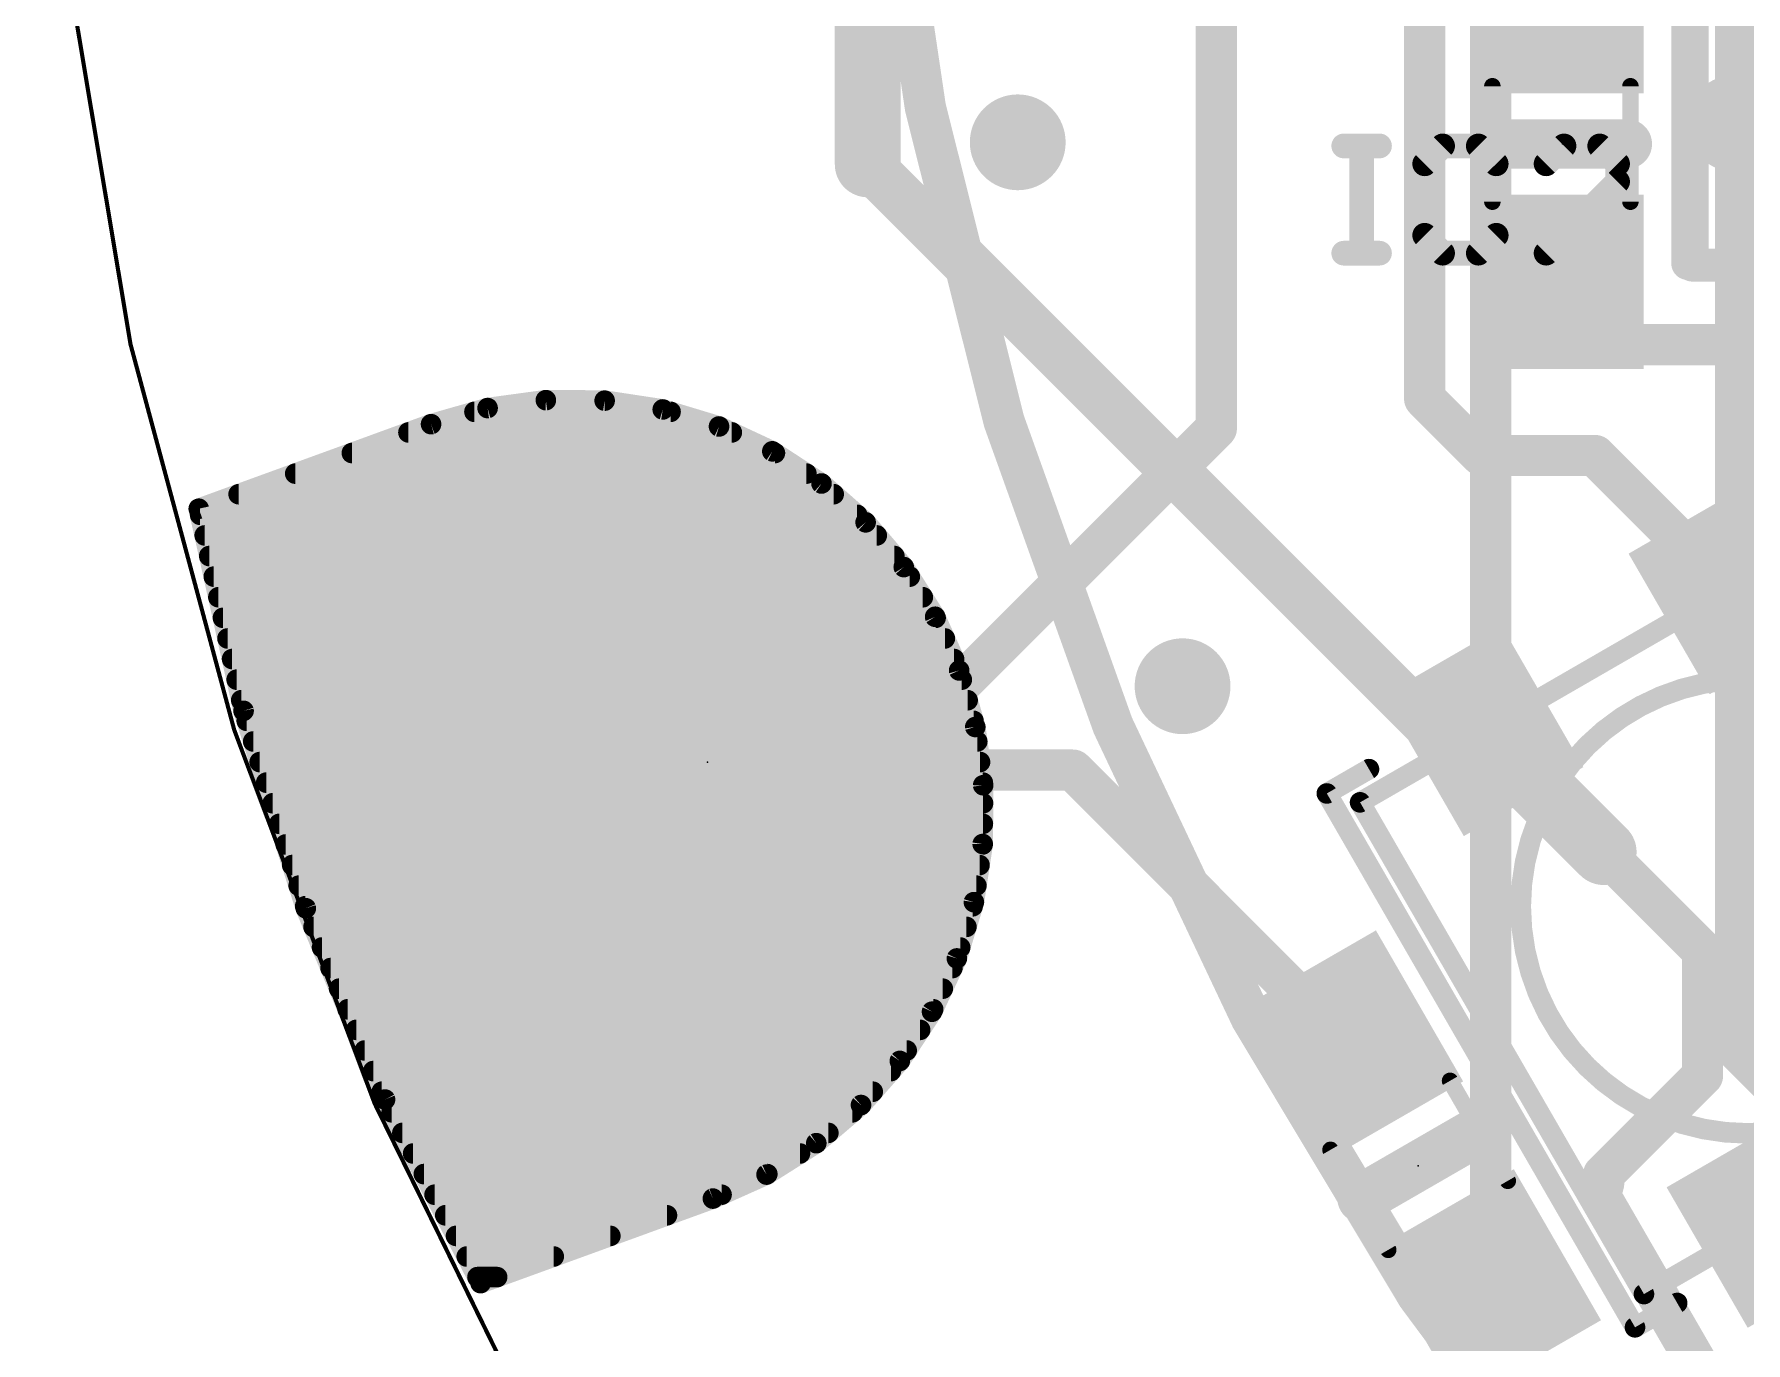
# Model space of a CAD drawing. Extents: x -25.4 to 25.4, y -26.7 to 25.8.
# Drawn here: x -25.42 to -14.87, y -11.58 to -3.51 of the extents above; entities that cross this region are included whole.
import ezdxf

# ---------------------------------------------------------------- set-up
doc = ezdxf.new("R2010")
doc.units = 0
for name, color, linetype in [('1', 12, 'CONTINUOUS'), ('16', 5, 'CONTINUOUS'), ('17', 110, 'CONTINUOUS'), ('18', 110, 'CONTINUOUS'), ('20', 53, 'CONTINUOUS'), ('21', 53, 'CONTINUOUS'), ('23', 53, 'CONTINUOUS'), ('25', 253, 'CONTINUOUS'), ('51', 53, 'CONTINUOUS')]:
    doc.layers.add(name, color=color, linetype=linetype)

# ---------------------------------------------------------------- blocks, each defined once
blk = doc.blocks.new('RECT')
blk.add_solid([(-0.5, -0.5), (0.5, -0.5), (-0.5, 0.5), (0.5, 0.5)])
blk = doc.blocks.new('ROUNDP')
at = {"const_width": 0.5}
blk.add_lwpolyline([(0, -0.25, 1), (0, 0.25, 1), (0, -0.25)], format="xyb", dxfattribs=at)
blk = doc.blocks.new('ROUNDV')
at = {"const_width": 0.5}
blk.add_lwpolyline([(0, -0.25, 1), (0, 0.25, 1), (0, -0.25)], format="xyb", dxfattribs=at)

msp = doc.modelspace()

# ---------------------------------------------------------------- linework, layer by layer
at = {"layer": '1'}
for points, const_width in [([(-20.2844, 0.6071), (-20.2844, -4.3165)], 0.4064), ([(-16.8516, -2.5272), (-16.8516, -5.7601)], 0.254), ([(-14.9352, -3.0332), (-14.9352, -4.064)], 0.254), ([(-20.2844, -4.3165), (-16.7889, -7.812)], 0.3048), ([(-16.002, -5.041), (-15.6155, -5.4275)], 0.254), ([(-15.6155, -5.4275), (-14.7295, -5.4275)], 0.254), ([(-16.5002, -6.1115), (-16.8516, -5.7601)], 0.254), ([(-22.6281, -5.8189), (-22.9766, -5.9182)], 0.127), ([(-22.7092, -5.842), (-21.5002, -5.842)], 0.127), ([(-22.269, -5.7702), (-22.6281, -5.8189)], 0.127), ([(-21.9066, -5.773), (-22.269, -5.7702)], 0.127), ([(-21.5483, -5.8275), (-21.9066, -5.773)], 0.127), ([(-21.2014, -5.9323), (-21.5483, -5.8275)], 0.127), ([(-22.9766, -5.9182), (-24.4087, -6.4395)], 0.127), ([(-23.1161, -5.969), (-21.1227, -5.969)], 0.127), ([(-20.8729, -6.0855), (-21.2014, -5.9323)], 0.127), ([(-15.8017, -6.1115), (-16.5002, -6.1115)], 0.254), ([(-15.8017, -6.1115), (-14.9762, -6.937)], 0.254), ([(-23.465, -6.096), (-20.8568, -6.096)], 0.127), ([(-20.5696, -6.2838), (-20.8729, -6.0855)], 0.127), ([(-23.814, -6.223), (-20.6626, -6.223)], 0.127), ([(-20.2976, -6.5233), (-20.5696, -6.2838)], 0.127), ([(-24.1629, -6.35), (-20.4945, -6.35)], 0.127), ([(-24.4087, -6.4395), (-24.1325, -7.6853)], 0.127), ([(-24.4004, -6.477), (-20.3502, -6.477)], 0.127), ([(-24.3722, -6.604), (-20.2288, -6.604)], 0.127), ([(-20.0625, -6.7991), (-20.2976, -6.5233)], 0.127), ([(-24.3441, -6.731), (-20.1205, -6.731)], 0.127), ([(-19.869, -7.1055), (-20.0625, -6.7991)], 0.127), ([(-24.3159, -6.858), (-20.0253, -6.858)], 0.127), ([(-24.2878, -6.985), (-19.9451, -6.985)], 0.127), ([(-24.2596, -7.112), (-19.8661, -7.112)], 0.127), ([(-19.7211, -7.4363), (-19.869, -7.1055)], 0.127), ([(-24.2315, -7.239), (-19.8093, -7.239)], 0.127), ([(-24.2033, -7.366), (-19.7525, -7.366)], 0.127), ([(-19.6217, -7.7848), (-19.7211, -7.4363)], 0.127), ([(-24.1752, -7.493), (-19.7049, -7.493)], 0.127), ([(-24.147, -7.62), (-19.6687, -7.62)], 0.127), ([(-24.1325, -7.6853), (-23.7488, -8.9023)], 0.127), ([(-24.1131, -7.747), (-19.6325, -7.747)], 0.127), ([(-16.7889, -7.812), (-16.4918, -7.812)], 0.3048), ([(-15.748, -8.5557), (-16.4918, -7.812)], 0.4064), ([(-19.573, -8.144), (-19.6217, -7.7848)], 0.127), ([(-24.073, -7.874), (-19.6096, -7.874)], 0.127), ([(-24.033, -8.001), (-19.5924, -8.001)], 0.127), ([(-21.3006, -8.0506), (-21.4054, -8.1747)], 0.254), ([(-19.0194, -8.0506), (-21.3006, -8.0506)], 0.254), ([(-17.316, -9.7541), (-19.0194, -8.0506)], 0.254), ([(-23.9929, -8.128), (-19.5752, -8.128)], 0.127), ([(-21.4054, -8.1747), (-21.7499, -8.1747)], 0.254), ([(-19.5759, -8.5064), (-19.573, -8.144)], 0.127), ([(-23.9529, -8.255), (-19.5739, -8.255)], 0.127), ([(-23.9128, -8.382), (-19.5749, -8.382)], 0.127), ([(-15.1384, -9.1653), (-15.748, -8.5557)], 0.254), ([(-23.8728, -8.509), (-19.5763, -8.509)], 0.127), ([(-19.6303, -8.8646), (-19.5759, -8.5064)], 0.127), ([(-23.8328, -8.636), (-19.5956, -8.636)], 0.127), ([(-23.7927, -8.763), (-19.6149, -8.763)], 0.127), ([(-23.7527, -8.89), (-19.638, -8.89)], 0.127), ([(-23.7488, -8.9023), (-23.2605, -10.0812)], 0.127), ([(-19.7352, -9.2115), (-19.6303, -8.8646)], 0.127), ([(-23.7013, -9.017), (-19.6763, -9.017)], 0.127), ([(-15.1384, -9.9339), (-15.1384, -9.1653)], 0.254), ([(-23.6487, -9.144), (-19.7147, -9.144)], 0.127), ([(-19.8883, -9.54), (-19.7352, -9.2115)], 0.127), ([(-23.5961, -9.271), (-19.7629, -9.271)], 0.127), ([(-23.5435, -9.398), (-19.8221, -9.398)], 0.127), ([(-23.4909, -9.525), (-19.8813, -9.525)], 0.127), ([(-20.0867, -9.8433), (-19.8883, -9.54)], 0.127), ([(-23.4383, -9.652), (-19.9616, -9.652)], 0.127), ([(-23.3857, -9.779), (-20.0446, -9.779)], 0.127), ([(-20.3261, -10.1153), (-20.0867, -9.8433)], 0.127), ([(-15.748, -10.5435), (-15.1384, -9.9339)], 0.254), ([(-23.3331, -9.906), (-20.1419, -9.906)], 0.127), ([(-23.2804, -10.033), (-20.2537, -10.033)], 0.127), ([(-23.2605, -10.0812), (-22.6712, -11.2131)], 0.127), ([(-23.2195, -10.16), (-20.3786, -10.16)], 0.127), ([(-20.6019, -10.3504), (-20.3261, -10.1153)], 0.127), ([(-23.1534, -10.287), (-20.5275, -10.287)], 0.127), ([(-20.9083, -10.5439), (-20.6019, -10.3504)], 0.127), ([(-23.0872, -10.414), (-20.7025, -10.414)], 0.127), ([(-15.748, -10.5991), (-15.748, -10.5435)], 0.254), ([(-23.0211, -10.541), (-20.9037, -10.541)], 0.127), ([(-21.2392, -10.6919), (-20.9083, -10.5439)], 0.127), ([(-15.7687, -10.6764), (-15.748, -10.5991)], 0.254), ([(-15.1109, -11.8157), (-15.7687, -10.6764)], 0.254), ([(-22.955, -10.668), (-21.1858, -10.668)], 0.127), ([(-22.6712, -11.2131), (-21.2392, -10.6919)], 0.127), ([(-22.8889, -10.795), (-21.5225, -10.795)], 0.127), ([(-22.8228, -10.922), (-21.8714, -10.922)], 0.127), ([(-22.7567, -11.049), (-22.2203, -11.049)], 0.127), ([(-22.6906, -11.176), (-22.5693, -11.176)], 0.127)]:
    msp.add_lwpolyline(points, dxfattribs=dict(at, const_width=const_width))
for points, const_width in [([(-20.32, 0, 0.4142), (0, -20.32)], 0.254), ([(-14.9987, -4.064, 1), (-14.8717, -4.064)], 0.127), ([(-20.386, -4.3165, 1), (-20.1828, -4.3165)], 0.2032), ([(-20.2306, -4.2626, 1), (-20.3383, -4.3703)], 0.1524), ([(-15.9571, -4.9961, 1), (-16.0469, -5.0859)], 0.127), ([(-15.6155, -5.364, 1), (-15.6155, -5.491)], 0.127), ([(-15.6604, -5.4724, 1), (-15.5706, -5.3826)], 0.127), ([(-16.8067, -5.7152, 1), (-16.8965, -5.805)], 0.127), ([(-16.9151, -5.7601, 1), (-16.7881, -5.7601)], 0.127), ([(-22.7092, -5.8103, 1), (-22.7092, -5.8738)], 0.0635), ([(-22.6324, -5.7874, 1), (-22.6238, -5.8504)], 0.0635), ([(-22.6194, -5.8494, 1), (-22.6368, -5.7884)], 0.0635), ([(-22.2687, -5.7384, 1), (-22.2692, -5.8019)], 0.0635), ([(-22.2647, -5.8016, 1), (-22.2733, -5.7387)], 0.0635), ([(-21.9018, -5.7417, 1), (-21.9114, -5.8044)], 0.0635), ([(-21.9068, -5.8048, 1), (-21.9063, -5.7413)], 0.0635), ([(-21.5391, -5.7971, 1), (-21.5575, -5.8579)], 0.0635), ([(-21.5531, -5.8589, 1), (-21.5435, -5.7961)], 0.0635), ([(-21.5002, -5.8738, 1), (-21.5002, -5.8103)], 0.0635), ([(-23.1161, -5.9373, 1), (-23.1161, -6.0008)], 0.0635), ([(-22.9853, -5.8877, 1), (-22.9679, -5.9488)], 0.0635), ([(-22.9658, -5.9481, 1), (-22.9875, -5.8884)], 0.0635), ([(-21.188, -5.9035, 1), (-21.2148, -5.9611)], 0.0635), ([(-21.2106, -5.9627, 1), (-21.1922, -5.9019)], 0.0635), ([(-21.1227, -6.0008, 1), (-21.1227, -5.9373)], 0.0635), ([(-16.5002, -6.048, 1), (-16.5002, -6.175)], 0.127), ([(-16.5451, -6.1564, 1), (-16.4553, -6.0666)], 0.127), ([(-15.7568, -6.0666, 1), (-15.8466, -6.1564)], 0.127), ([(-15.8017, -6.175, 1), (-15.8017, -6.048)], 0.127), ([(-23.465, -6.0643, 1), (-23.465, -6.1277)], 0.0635), ([(-20.8556, -6.0589, 1), (-20.8903, -6.112)], 0.0635), ([(-20.8864, -6.1143, 1), (-20.8595, -6.0567)], 0.0635), ([(-20.8568, -6.1277, 1), (-20.8568, -6.0643)], 0.0635), ([(-23.814, -6.1913, 1), (-23.814, -6.2547)], 0.0635), ([(-20.6626, -6.2547, 1), (-20.6626, -6.1913)], 0.0635), ([(-20.5487, -6.26, 1), (-20.5906, -6.3076)], 0.0635), ([(-24.1629, -6.3183, 1), (-24.1629, -6.3818)], 0.0635), ([(-20.587, -6.3104, 1), (-20.5523, -6.2572)], 0.0635), ([(-20.4945, -6.3818, 1), (-20.4945, -6.3183)], 0.0635), ([(-24.4196, -6.4096, 1), (-24.3979, -6.4693)], 0.0635), ([(-24.3777, -6.4326, 1), (-24.4397, -6.4463)], 0.0635), ([(-24.4004, -6.4453, 1), (-24.4004, -6.5088)], 0.0635), ([(-20.3502, -6.5088, 1), (-20.3502, -6.4453)], 0.0635), ([(-24.3722, -6.5723, 1), (-24.3722, -6.6357)], 0.0635), ([(-20.2735, -6.5027, 1), (-20.3218, -6.5439)], 0.0635), ([(-20.3186, -6.5471, 1), (-20.2767, -6.4995)], 0.0635), ([(-20.2288, -6.6357, 1), (-20.2288, -6.5723)], 0.0635), ([(-24.3441, -6.6993, 1), (-24.3441, -6.7628)], 0.0635), ([(-20.1205, -6.7628, 1), (-20.1205, -6.6993)], 0.0635), ([(-20.0357, -6.7821, 1), (-20.0893, -6.816)], 0.0635), ([(-20.0867, -6.8197, 1), (-20.0383, -6.7785)], 0.0635), ([(-24.3159, -6.8263, 1), (-24.3159, -6.8898)], 0.0635), ([(-20.0253, -6.8898, 1), (-20.0253, -6.8263)], 0.0635), ([(-15.0211, -6.9819, 1), (-14.9313, -6.8921)], 0.127), ([(-24.2878, -6.9533, 1), (-24.2878, -7.0168)], 0.0635), ([(-19.9451, -7.0168, 1), (-19.9451, -6.9533)], 0.0635), ([(-24.2596, -7.0803, 1), (-24.2596, -7.1437)], 0.0635), ([(-19.84, -7.0925, 1), (-19.898, -7.1184)], 0.0635), ([(-19.8958, -7.1224, 1), (-19.8421, -7.0885)], 0.0635), ([(-19.8661, -7.1437, 1), (-19.8661, -7.0803)], 0.0635), ([(-24.2315, -7.2073, 1), (-24.2315, -7.2708)], 0.0635), ([(-19.8093, -7.2708, 1), (-19.8093, -7.2073)], 0.0635), ([(-24.2033, -7.3343, 1), (-24.2033, -7.3978)], 0.0635), ([(-19.6905, -7.4276, 1), (-19.7516, -7.445)], 0.0635), ([(-19.7525, -7.3978, 1), (-19.7525, -7.3343)], 0.0635), ([(-24.1752, -7.4613, 1), (-24.1752, -7.5248)], 0.0635), ([(-19.7501, -7.4493, 1), (-19.6921, -7.4234)], 0.0635), ([(-19.7049, -7.5248, 1), (-19.7049, -7.4613)], 0.0635), ([(-24.147, -7.5883, 1), (-24.147, -7.6517)], 0.0635), ([(-19.6687, -7.6517, 1), (-19.6687, -7.5883)], 0.0635), ([(-24.1022, -7.6757, 1), (-24.1628, -7.6948)], 0.0635), ([(-24.1635, -7.6922, 1), (-24.1015, -7.6784)], 0.0635), ([(-24.1131, -7.7153, 1), (-24.1131, -7.7788)], 0.0635), ([(-19.6325, -7.7788, 1), (-19.6325, -7.7153)], 0.0635), ([(-16.7889, -7.7358, 1), (-16.7889, -7.8882)], 0.1524), ([(-16.8428, -7.8658, 1), (-16.7351, -7.7581)], 0.1524), ([(-16.4199, -7.7401, 1), (-16.5636, -7.8838)], 0.2032), ([(-16.4918, -7.8882, 1), (-16.4918, -7.7358)], 0.1524), ([(-19.5903, -7.7806, 1), (-19.6532, -7.7891)], 0.0635), ([(-19.6523, -7.7935, 1), (-19.5912, -7.7761)], 0.0635), ([(-24.073, -7.8423, 1), (-24.073, -7.9058)], 0.0635), ([(-19.6096, -7.9058, 1), (-19.6096, -7.8423)], 0.0635), ([(-24.033, -7.9693, 1), (-24.033, -8.0328)], 0.0635), ([(-21.3006, -7.9871, 1), (-21.3006, -8.1141)], 0.127), ([(-21.2521, -8.0916, 1), (-21.3491, -8.0097)], 0.127), ([(-19.5924, -8.0328, 1), (-19.5924, -7.9693)], 0.0635), ([(-18.9745, -8.0057, 1), (-19.0643, -8.0955)], 0.127), ([(-19.0194, -8.1141, 1), (-19.0194, -7.9871)], 0.127), ([(-23.9929, -8.0962, 1), (-23.9929, -8.1598)], 0.0635), ([(-21.7499, -8.1112, 1), (-21.7499, -8.2382)], 0.127), ([(-21.4539, -8.1338, 1), (-21.3569, -8.2157)], 0.127), ([(-21.4054, -8.2382, 1), (-21.4054, -8.1112)], 0.127), ([(-19.5412, -8.1442, 1), (-19.6047, -8.1437)], 0.0635), ([(-19.6045, -8.1482, 1), (-19.5415, -8.1397)], 0.0635), ([(-19.5752, -8.1598, 1), (-19.5752, -8.0962)], 0.0635), ([(-23.9529, -8.2233, 1), (-23.9529, -8.2868)], 0.0635), ([(-19.5739, -8.2868, 1), (-19.5739, -8.2233)], 0.0635), ([(-23.9128, -8.3502, 1), (-23.9128, -8.4138)], 0.0635), ([(-19.5749, -8.4138, 1), (-19.5749, -8.3502)], 0.0635), ([(-15.8198, -8.6276, 1), (-15.6762, -8.4839)], 0.2032), ([(-15.7031, -8.5108, 1), (-15.7929, -8.6006)], 0.127), ([(-23.8728, -8.4772, 1), (-23.8728, -8.5408)], 0.0635), ([(-19.6076, -8.5061, 1), (-19.5441, -8.5066)], 0.0635), ([(-19.5445, -8.5111, 1), (-19.6073, -8.5016)], 0.0635), ([(-19.5763, -8.5408, 1), (-19.5763, -8.4772)], 0.0635), ([(-23.8328, -8.6043, 1), (-23.8328, -8.6678)], 0.0635), ([(-19.5956, -8.6678, 1), (-19.5956, -8.6043)], 0.0635), ([(-23.7927, -8.7312, 1), (-23.7927, -8.7948)], 0.0635), ([(-19.6149, -8.7948, 1), (-19.6149, -8.7312)], 0.0635), ([(-23.7527, -8.8582, 1), (-23.7527, -8.9218)], 0.0635), ([(-23.7195, -8.8901, 1), (-23.7781, -8.9144)], 0.0635), ([(-23.7791, -8.9118, 1), (-23.7185, -8.8927)], 0.0635), ([(-19.6617, -8.8599, 1), (-19.5989, -8.8694)], 0.0635), ([(-19.5999, -8.8738, 1), (-19.6607, -8.8555)], 0.0635), ([(-19.638, -8.9218, 1), (-19.638, -8.8582)], 0.0635), ([(-23.7013, -8.9853, 1), (-23.7013, -9.0488)], 0.0635), ([(-19.6763, -9.0488, 1), (-19.6763, -8.9853)], 0.0635), ([(-15.0749, -9.1653, 1), (-15.2019, -9.1653)], 0.127), ([(-15.1833, -9.2102, 1), (-15.0935, -9.1204)], 0.127), ([(-23.6487, -9.1122, 1), (-23.6487, -9.1758)], 0.0635), ([(-19.7655, -9.2024, 1), (-19.7048, -9.2207)], 0.0635), ([(-19.7064, -9.225, 1), (-19.7639, -9.1981)], 0.0635), ([(-19.7147, -9.1758, 1), (-19.7147, -9.1122)], 0.0635), ([(-23.5961, -9.2393, 1), (-23.5961, -9.3028)], 0.0635), ([(-19.7629, -9.3028, 1), (-19.7629, -9.2393)], 0.0635), ([(-23.5435, -9.3662, 1), (-23.5435, -9.4298)], 0.0635), ([(-19.8221, -9.4298, 1), (-19.8221, -9.3662)], 0.0635), ([(-23.4909, -9.4932, 1), (-23.4909, -9.5568)], 0.0635), ([(-19.9171, -9.5266, 1), (-19.8595, -9.5534)], 0.0635), ([(-19.8617, -9.5574, 1), (-19.9149, -9.5226)], 0.0635), ([(-19.8813, -9.5568, 1), (-19.8813, -9.4932)], 0.0635), ([(-23.4383, -9.6203, 1), (-23.4383, -9.6838)], 0.0635), ([(-19.9616, -9.6838, 1), (-19.9616, -9.6203)], 0.0635), ([(-17.3609, -9.799, 1), (-17.2711, -9.7092)], 0.127), ([(-23.3857, -9.7472, 1), (-23.3857, -9.8108)], 0.0635), ([(-20.1132, -9.8259, 1), (-20.0601, -9.8607)], 0.0635), ([(-20.0628, -9.8643, 1), (-20.1105, -9.8223)], 0.0635), ([(-20.0446, -9.8108, 1), (-20.0446, -9.7472)], 0.0635), ([(-15.0935, -9.9788, 1), (-15.1833, -9.889)], 0.127), ([(-23.3331, -9.8742, 1), (-23.3331, -9.9378)], 0.0635), ([(-20.1419, -9.9378, 1), (-20.1419, -9.8742)], 0.0635), ([(-15.2019, -9.9339, 1), (-15.0749, -9.9339)], 0.127), ([(-23.2804, -10.0013, 1), (-23.2804, -10.0648)], 0.0635), ([(-23.2323, -10.0666, 1), (-23.2886, -10.0959)], 0.0635), ([(-20.2537, -10.0648, 1), (-20.2537, -10.0013)], 0.0635), ([(-23.2898, -10.0934, 1), (-23.2311, -10.0691)], 0.0635), ([(-23.2195, -10.1282, 1), (-23.2195, -10.1918)], 0.0635), ([(-20.3786, -10.1918, 1), (-20.3786, -10.1282)], 0.0635), ([(-20.35, -10.0943, 1), (-20.3023, -10.1363)], 0.0635), ([(-20.3055, -10.1395, 1), (-20.3467, -10.0911)], 0.0635), ([(-23.1534, -10.2553, 1), (-23.1534, -10.3188)], 0.0635), ([(-20.5275, -10.3188, 1), (-20.5275, -10.2553)], 0.0635), ([(-20.6225, -10.3263, 1), (-20.5813, -10.3746)], 0.0635), ([(-20.5849, -10.3773, 1), (-20.6188, -10.3236)], 0.0635), ([(-23.0872, -10.3822, 1), (-23.0872, -10.4458)], 0.0635), ([(-20.7025, -10.4458, 1), (-20.7025, -10.3822)], 0.0635), ([(-15.6845, -10.5435, 1), (-15.8115, -10.5435)], 0.127), ([(-15.7929, -10.4986, 1), (-15.7031, -10.5884)], 0.127), ([(-23.0211, -10.5092, 1), (-23.0211, -10.5728)], 0.0635), ([(-20.9253, -10.5171, 1), (-20.8914, -10.5708)], 0.0635), ([(-20.8954, -10.5729, 1), (-20.9213, -10.515)], 0.0635), ([(-20.9037, -10.5728, 1), (-20.9037, -10.5092)], 0.0635), ([(-15.7137, -10.6446, 1), (-15.8237, -10.7081)], 0.127), ([(-15.8115, -10.5991, 1), (-15.6845, -10.5991)], 0.127), ([(-15.6867, -10.6156, 1), (-15.8093, -10.5827)], 0.127), ([(-22.955, -10.6363, 1), (-22.955, -10.6998)], 0.0635), ([(-21.2521, -10.6629, 1), (-21.2262, -10.7209)], 0.0635), ([(-21.2283, -10.7217, 1), (-21.25, -10.662)], 0.0635), ([(-21.1858, -10.6998, 1), (-21.1858, -10.6363)], 0.0635), ([(-15.83, -10.6599, 1), (-15.7074, -10.6928)], 0.127), ([(-22.8889, -10.7632, 1), (-22.8889, -10.8268)], 0.0635), ([(-21.5225, -10.8268, 1), (-21.5225, -10.7632)], 0.0635), ([(-22.8228, -10.8902, 1), (-22.8228, -10.9538)], 0.0635), ([(-21.8714, -10.9538, 1), (-21.8714, -10.8902)], 0.0635), ([(-22.7567, -11.0173, 1), (-22.7567, -11.0808)], 0.0635), ([(-22.2203, -11.0808, 1), (-22.2203, -11.0173)], 0.0635), ([(-22.6906, -11.1442, 1), (-22.6906, -11.2078)], 0.0635), ([(-22.6821, -11.1833, 1), (-22.6604, -11.2429)], 0.0635), ([(-22.6994, -11.2278, 1), (-22.6431, -11.1985)], 0.0635), ([(-22.5693, -11.2078, 1), (-22.5693, -11.1442)], 0.0635)]:
    msp.add_lwpolyline(points, format="xyb", dxfattribs=dict(at, const_width=const_width))
at = {"layer": '16'}
for points, const_width in [([(-18.1356, 5.3594), (-18.1356, -5.9436)], 0.254), ([(-16.444, 2.733), (-16.444, -14.0953)], 0.254), ([(-14.9352, -4.064), (-14.9352, -9.7663)], 0.254), ([(-22.6281, -5.8189), (-22.9766, -5.9182)], 0.127), ([(-22.7092, -5.842), (-21.5002, -5.842)], 0.127), ([(-22.269, -5.7702), (-22.6281, -5.8189)], 0.127), ([(-21.9066, -5.773), (-22.269, -5.7702)], 0.127), ([(-21.5483, -5.8275), (-21.9066, -5.773)], 0.127), ([(-21.2014, -5.9323), (-21.5483, -5.8275)], 0.127), ([(-22.9766, -5.9182), (-24.4087, -6.4395)], 0.127), ([(-23.1161, -5.969), (-21.1227, -5.969)], 0.127), ([(-20.8729, -6.0855), (-21.2014, -5.9323)], 0.127), ([(-18.1356, -5.9436), (-20.7645, -8.5725)], 0.254), ([(-23.465, -6.096), (-20.8568, -6.096)], 0.127), ([(-20.5696, -6.2838), (-20.8729, -6.0855)], 0.127), ([(-23.814, -6.223), (-20.6626, -6.223)], 0.127), ([(-20.2976, -6.5233), (-20.5696, -6.2838)], 0.127), ([(-24.1629, -6.35), (-20.4945, -6.35)], 0.127), ([(-24.4087, -6.4395), (-24.1325, -7.6853)], 0.127), ([(-24.4004, -6.477), (-20.3502, -6.477)], 0.127), ([(-24.3722, -6.604), (-20.2288, -6.604)], 0.127), ([(-20.0625, -6.7991), (-20.2976, -6.5233)], 0.127), ([(-24.3441, -6.731), (-20.1205, -6.731)], 0.127), ([(-19.869, -7.1055), (-20.0625, -6.7991)], 0.127), ([(-24.3159, -6.858), (-20.0253, -6.858)], 0.127), ([(-24.2878, -6.985), (-19.9451, -6.985)], 0.127), ([(-24.2596, -7.112), (-19.8661, -7.112)], 0.127), ([(-19.7211, -7.4363), (-19.869, -7.1055)], 0.127), ([(-24.2315, -7.239), (-19.8093, -7.239)], 0.127), ([(-24.2033, -7.366), (-19.7525, -7.366)], 0.127), ([(-19.6217, -7.7848), (-19.7211, -7.4363)], 0.127), ([(-24.1752, -7.493), (-19.7049, -7.493)], 0.127), ([(-24.147, -7.62), (-19.6687, -7.62)], 0.127), ([(-24.1325, -7.6853), (-23.7488, -8.9023)], 0.127), ([(-24.1131, -7.747), (-19.6325, -7.747)], 0.127), ([(-19.573, -8.144), (-19.6217, -7.7848)], 0.127), ([(-24.073, -7.874), (-19.6096, -7.874)], 0.127), ([(-24.033, -8.001), (-19.5924, -8.001)], 0.127), ([(-23.9929, -8.128), (-19.5752, -8.128)], 0.127), ([(-22.1476, -8.5725), (-21.7499, -8.1747)], 0.254), ([(-19.5759, -8.5064), (-19.573, -8.144)], 0.127), ([(-23.9529, -8.255), (-19.5739, -8.255)], 0.127), ([(-23.9128, -8.382), (-19.5749, -8.382)], 0.127), ([(-23.8728, -8.509), (-19.5763, -8.509)], 0.127), ([(-20.7645, -8.5725), (-22.1476, -8.5725)], 0.254), ([(-19.6303, -8.8646), (-19.5759, -8.5064)], 0.127), ([(-23.8328, -8.636), (-19.5956, -8.636)], 0.127), ([(-23.7927, -8.763), (-19.6149, -8.763)], 0.127), ([(-23.7527, -8.89), (-19.638, -8.89)], 0.127), ([(-23.7488, -8.9023), (-23.2605, -10.0812)], 0.127), ([(-19.7352, -9.2115), (-19.6303, -8.8646)], 0.127), ([(-23.7013, -9.017), (-19.6763, -9.017)], 0.127), ([(-23.6487, -9.144), (-19.7147, -9.144)], 0.127), ([(-19.8883, -9.54), (-19.7352, -9.2115)], 0.127), ([(-23.5961, -9.271), (-19.7629, -9.271)], 0.127), ([(-23.5435, -9.398), (-19.8221, -9.398)], 0.127), ([(-23.4909, -9.525), (-19.8813, -9.525)], 0.127), ([(-20.0867, -9.8433), (-19.8883, -9.54)], 0.127), ([(-23.4383, -9.652), (-19.9616, -9.652)], 0.127), ([(-14.9352, -9.7663), (-13.335, -11.3665)], 0.254), ([(-23.3857, -9.779), (-20.0446, -9.779)], 0.127), ([(-20.3261, -10.1153), (-20.0867, -9.8433)], 0.127), ([(-23.3331, -9.906), (-20.1419, -9.906)], 0.127), ([(-23.2804, -10.033), (-20.2537, -10.033)], 0.127), ([(-23.2605, -10.0812), (-22.6712, -11.2131)], 0.127), ([(-23.2195, -10.16), (-20.3786, -10.16)], 0.127), ([(-20.6019, -10.3504), (-20.3261, -10.1153)], 0.127), ([(-23.1534, -10.287), (-20.5275, -10.287)], 0.127), ([(-20.9083, -10.5439), (-20.6019, -10.3504)], 0.127), ([(-23.0872, -10.414), (-20.7025, -10.414)], 0.127), ([(-23.0211, -10.541), (-20.9037, -10.541)], 0.127), ([(-21.2392, -10.6919), (-20.9083, -10.5439)], 0.127), ([(-22.955, -10.668), (-21.1858, -10.668)], 0.127), ([(-22.6712, -11.2131), (-21.2392, -10.6919)], 0.127), ([(-22.8889, -10.795), (-21.5225, -10.795)], 0.127), ([(-22.8228, -10.922), (-21.8714, -10.922)], 0.127), ([(-22.7567, -11.049), (-22.2203, -11.049)], 0.127), ([(-22.6906, -11.176), (-22.5693, -11.176)], 0.127)]:
    msp.add_lwpolyline(points, dxfattribs=dict(at, const_width=const_width))
for points, const_width in [([(-20.32, 0, 0.4142), (0, -20.32)], 0.254), ([(-14.8717, -4.064, 1), (-14.9987, -4.064)], 0.127), ([(-22.7092, -5.8103, 1), (-22.7092, -5.8738)], 0.0635), ([(-22.6324, -5.7874, 1), (-22.6238, -5.8504)], 0.0635), ([(-22.6194, -5.8494, 1), (-22.6368, -5.7884)], 0.0635), ([(-22.2687, -5.7384, 1), (-22.2692, -5.8019)], 0.0635), ([(-22.2647, -5.8016, 1), (-22.2733, -5.7387)], 0.0635), ([(-21.9018, -5.7417, 1), (-21.9114, -5.8044)], 0.0635), ([(-21.9068, -5.8048, 1), (-21.9063, -5.7413)], 0.0635), ([(-21.5391, -5.7971, 1), (-21.5575, -5.8579)], 0.0635), ([(-21.5531, -5.8589, 1), (-21.5435, -5.7961)], 0.0635), ([(-21.5002, -5.8738, 1), (-21.5002, -5.8103)], 0.0635), ([(-23.1161, -5.9373, 1), (-23.1161, -6.0008)], 0.0635), ([(-22.9853, -5.8877, 1), (-22.9679, -5.9488)], 0.0635), ([(-22.9658, -5.9481, 1), (-22.9875, -5.8884)], 0.0635), ([(-21.188, -5.9035, 1), (-21.2148, -5.9611)], 0.0635), ([(-21.2106, -5.9627, 1), (-21.1922, -5.9019)], 0.0635), ([(-21.1227, -6.0008, 1), (-21.1227, -5.9373)], 0.0635), ([(-18.1991, -5.9436, 1), (-18.0721, -5.9436)], 0.127), ([(-18.0907, -5.9885, 1), (-18.1805, -5.8987)], 0.127), ([(-23.465, -6.0643, 1), (-23.465, -6.1277)], 0.0635), ([(-20.8556, -6.0589, 1), (-20.8903, -6.112)], 0.0635), ([(-20.8864, -6.1143, 1), (-20.8595, -6.0567)], 0.0635), ([(-20.8568, -6.1277, 1), (-20.8568, -6.0643)], 0.0635), ([(-23.814, -6.1913, 1), (-23.814, -6.2547)], 0.0635), ([(-20.6626, -6.2547, 1), (-20.6626, -6.1913)], 0.0635), ([(-20.5487, -6.26, 1), (-20.5906, -6.3076)], 0.0635), ([(-24.1629, -6.3183, 1), (-24.1629, -6.3818)], 0.0635), ([(-20.587, -6.3104, 1), (-20.5523, -6.2572)], 0.0635), ([(-20.4945, -6.3818, 1), (-20.4945, -6.3183)], 0.0635), ([(-24.4196, -6.4096, 1), (-24.3979, -6.4693)], 0.0635), ([(-24.3777, -6.4326, 1), (-24.4397, -6.4463)], 0.0635), ([(-24.4004, -6.4453, 1), (-24.4004, -6.5088)], 0.0635), ([(-20.3502, -6.5088, 1), (-20.3502, -6.4453)], 0.0635), ([(-24.3722, -6.5723, 1), (-24.3722, -6.6357)], 0.0635), ([(-20.2735, -6.5027, 1), (-20.3218, -6.5439)], 0.0635), ([(-20.3186, -6.5471, 1), (-20.2767, -6.4995)], 0.0635), ([(-20.2288, -6.6357, 1), (-20.2288, -6.5723)], 0.0635), ([(-24.3441, -6.6993, 1), (-24.3441, -6.7628)], 0.0635), ([(-20.1205, -6.7628, 1), (-20.1205, -6.6993)], 0.0635), ([(-20.0357, -6.7821, 1), (-20.0893, -6.816)], 0.0635), ([(-20.0867, -6.8197, 1), (-20.0383, -6.7785)], 0.0635), ([(-24.3159, -6.8263, 1), (-24.3159, -6.8898)], 0.0635), ([(-20.0253, -6.8898, 1), (-20.0253, -6.8263)], 0.0635), ([(-24.2878, -6.9533, 1), (-24.2878, -7.0168)], 0.0635), ([(-19.9451, -7.0168, 1), (-19.9451, -6.9533)], 0.0635), ([(-24.2596, -7.0803, 1), (-24.2596, -7.1437)], 0.0635), ([(-19.84, -7.0925, 1), (-19.898, -7.1184)], 0.0635), ([(-19.8958, -7.1224, 1), (-19.8421, -7.0885)], 0.0635), ([(-19.8661, -7.1437, 1), (-19.8661, -7.0803)], 0.0635), ([(-24.2315, -7.2073, 1), (-24.2315, -7.2708)], 0.0635), ([(-19.8093, -7.2708, 1), (-19.8093, -7.2073)], 0.0635), ([(-24.2033, -7.3343, 1), (-24.2033, -7.3978)], 0.0635), ([(-19.6905, -7.4276, 1), (-19.7516, -7.445)], 0.0635), ([(-19.7525, -7.3978, 1), (-19.7525, -7.3343)], 0.0635), ([(-24.1752, -7.4613, 1), (-24.1752, -7.5248)], 0.0635), ([(-19.7501, -7.4493, 1), (-19.6921, -7.4234)], 0.0635), ([(-19.7049, -7.5248, 1), (-19.7049, -7.4613)], 0.0635), ([(-24.147, -7.5883, 1), (-24.147, -7.6517)], 0.0635), ([(-19.6687, -7.6517, 1), (-19.6687, -7.5883)], 0.0635), ([(-24.1022, -7.6757, 1), (-24.1628, -7.6948)], 0.0635), ([(-24.1635, -7.6922, 1), (-24.1015, -7.6784)], 0.0635), ([(-24.1131, -7.7153, 1), (-24.1131, -7.7788)], 0.0635), ([(-19.6325, -7.7788, 1), (-19.6325, -7.7153)], 0.0635), ([(-19.5903, -7.7806, 1), (-19.6532, -7.7891)], 0.0635), ([(-19.6523, -7.7935, 1), (-19.5912, -7.7761)], 0.0635), ([(-24.073, -7.8423, 1), (-24.073, -7.9058)], 0.0635), ([(-19.6096, -7.9058, 1), (-19.6096, -7.8423)], 0.0635), ([(-24.033, -7.9693, 1), (-24.033, -8.0328)], 0.0635), ([(-19.5924, -8.0328, 1), (-19.5924, -7.9693)], 0.0635), ([(-23.9929, -8.0962, 1), (-23.9929, -8.1598)], 0.0635), ([(-21.705, -8.2196, 1), (-21.7948, -8.1298)], 0.127), ([(-19.5412, -8.1442, 1), (-19.6047, -8.1437)], 0.0635), ([(-19.6045, -8.1482, 1), (-19.5415, -8.1397)], 0.0635), ([(-19.5752, -8.1598, 1), (-19.5752, -8.0962)], 0.0635), ([(-23.9529, -8.2233, 1), (-23.9529, -8.2868)], 0.0635), ([(-19.5739, -8.2868, 1), (-19.5739, -8.2233)], 0.0635), ([(-23.9128, -8.3502, 1), (-23.9128, -8.4138)], 0.0635), ([(-19.5749, -8.4138, 1), (-19.5749, -8.3502)], 0.0635), ([(-23.8728, -8.4772, 1), (-23.8728, -8.5408)], 0.0635), ([(-22.1476, -8.509, 1), (-22.1476, -8.636)], 0.127), ([(-22.1925, -8.5276, 1), (-22.1027, -8.6174)], 0.127), ([(-20.8094, -8.5276, 1), (-20.7196, -8.6174)], 0.127), ([(-20.7645, -8.636, 1), (-20.7645, -8.509)], 0.127), ([(-19.6076, -8.5061, 1), (-19.5441, -8.5066)], 0.0635), ([(-19.5445, -8.5111, 1), (-19.6073, -8.5016)], 0.0635), ([(-19.5763, -8.5408, 1), (-19.5763, -8.4772)], 0.0635), ([(-23.8328, -8.6043, 1), (-23.8328, -8.6678)], 0.0635), ([(-19.5956, -8.6678, 1), (-19.5956, -8.6043)], 0.0635), ([(-23.7927, -8.7312, 1), (-23.7927, -8.7948)], 0.0635), ([(-19.6149, -8.7948, 1), (-19.6149, -8.7312)], 0.0635), ([(-23.7527, -8.8582, 1), (-23.7527, -8.9218)], 0.0635), ([(-23.7195, -8.8901, 1), (-23.7781, -8.9144)], 0.0635), ([(-23.7791, -8.9118, 1), (-23.7185, -8.8927)], 0.0635), ([(-19.6617, -8.8599, 1), (-19.5989, -8.8694)], 0.0635), ([(-19.5999, -8.8738, 1), (-19.6607, -8.8555)], 0.0635), ([(-19.638, -8.9218, 1), (-19.638, -8.8582)], 0.0635), ([(-23.7013, -8.9853, 1), (-23.7013, -9.0488)], 0.0635), ([(-19.6763, -9.0488, 1), (-19.6763, -8.9853)], 0.0635), ([(-23.6487, -9.1122, 1), (-23.6487, -9.1758)], 0.0635), ([(-19.7655, -9.2024, 1), (-19.7048, -9.2207)], 0.0635), ([(-19.7064, -9.225, 1), (-19.7639, -9.1981)], 0.0635), ([(-19.7147, -9.1758, 1), (-19.7147, -9.1122)], 0.0635), ([(-23.5961, -9.2393, 1), (-23.5961, -9.3028)], 0.0635), ([(-19.7629, -9.3028, 1), (-19.7629, -9.2393)], 0.0635), ([(-23.5435, -9.3662, 1), (-23.5435, -9.4298)], 0.0635), ([(-19.8221, -9.4298, 1), (-19.8221, -9.3662)], 0.0635), ([(-23.4909, -9.4932, 1), (-23.4909, -9.5568)], 0.0635), ([(-19.9171, -9.5266, 1), (-19.8595, -9.5534)], 0.0635), ([(-19.8617, -9.5574, 1), (-19.9149, -9.5226)], 0.0635), ([(-19.8813, -9.5568, 1), (-19.8813, -9.4932)], 0.0635), ([(-23.4383, -9.6203, 1), (-23.4383, -9.6838)], 0.0635), ([(-19.9616, -9.6838, 1), (-19.9616, -9.6203)], 0.0635), ([(-14.8903, -9.7214, 1), (-14.9801, -9.8112)], 0.127), ([(-14.9987, -9.7663, 1), (-14.8717, -9.7663)], 0.127), ([(-23.3857, -9.7472, 1), (-23.3857, -9.8108)], 0.0635), ([(-20.1132, -9.8259, 1), (-20.0601, -9.8607)], 0.0635), ([(-20.0628, -9.8643, 1), (-20.1105, -9.8223)], 0.0635), ([(-20.0446, -9.8108, 1), (-20.0446, -9.7472)], 0.0635), ([(-23.3331, -9.8742, 1), (-23.3331, -9.9378)], 0.0635), ([(-20.1419, -9.9378, 1), (-20.1419, -9.8742)], 0.0635), ([(-23.2804, -10.0013, 1), (-23.2804, -10.0648)], 0.0635), ([(-23.2323, -10.0666, 1), (-23.2886, -10.0959)], 0.0635), ([(-20.2537, -10.0648, 1), (-20.2537, -10.0013)], 0.0635), ([(-23.2898, -10.0934, 1), (-23.2311, -10.0691)], 0.0635), ([(-23.2195, -10.1282, 1), (-23.2195, -10.1918)], 0.0635), ([(-20.3786, -10.1918, 1), (-20.3786, -10.1282)], 0.0635), ([(-20.35, -10.0943, 1), (-20.3023, -10.1363)], 0.0635), ([(-20.3055, -10.1395, 1), (-20.3467, -10.0911)], 0.0635), ([(-23.1534, -10.2553, 1), (-23.1534, -10.3188)], 0.0635), ([(-20.5275, -10.3188, 1), (-20.5275, -10.2553)], 0.0635), ([(-20.6225, -10.3263, 1), (-20.5813, -10.3746)], 0.0635), ([(-20.5849, -10.3773, 1), (-20.6188, -10.3236)], 0.0635), ([(-23.0872, -10.3822, 1), (-23.0872, -10.4458)], 0.0635), ([(-20.7025, -10.4458, 1), (-20.7025, -10.3822)], 0.0635), ([(-23.0211, -10.5092, 1), (-23.0211, -10.5728)], 0.0635), ([(-20.9253, -10.5171, 1), (-20.8914, -10.5708)], 0.0635), ([(-20.8954, -10.5729, 1), (-20.9213, -10.515)], 0.0635), ([(-20.9037, -10.5728, 1), (-20.9037, -10.5092)], 0.0635), ([(-22.955, -10.6363, 1), (-22.955, -10.6998)], 0.0635), ([(-21.2521, -10.6629, 1), (-21.2262, -10.7209)], 0.0635), ([(-21.2283, -10.7217, 1), (-21.25, -10.662)], 0.0635), ([(-21.1858, -10.6998, 1), (-21.1858, -10.6363)], 0.0635), ([(-22.8889, -10.7632, 1), (-22.8889, -10.8268)], 0.0635), ([(-21.5225, -10.8268, 1), (-21.5225, -10.7632)], 0.0635), ([(-22.8228, -10.8902, 1), (-22.8228, -10.9538)], 0.0635), ([(-21.8714, -10.9538, 1), (-21.8714, -10.8902)], 0.0635), ([(-22.7567, -11.0173, 1), (-22.7567, -11.0808)], 0.0635), ([(-22.2203, -11.0808, 1), (-22.2203, -11.0173)], 0.0635), ([(-22.6906, -11.1442, 1), (-22.6906, -11.2078)], 0.0635), ([(-22.6821, -11.1833, 1), (-22.6604, -11.2429)], 0.0635), ([(-22.6994, -11.2278, 1), (-22.6431, -11.1985)], 0.0635), ([(-22.5693, -11.2078, 1), (-22.5693, -11.1442)], 0.0635)]:
    msp.add_lwpolyline(points, format="xyb", dxfattribs=dict(at, const_width=const_width))
at = {"layer": '20', "const_width": 0.0254}
msp.add_lwpolyline([(-3.4925, 25.146, 14.4823), (3.4925, 25.146)], format="xyb", dxfattribs=at)
at = {"layer": '21'}
for points, const_width in [([(-15.2295, -3.3275), (-15.2295, -4.9275)], 0.2032), ([(-16.402, -4.191), (-15.602, -4.191)], 0.3048), ([(-17.1946, -8.0446), (-17.4544, -8.1945)], 0.127), ([(-17.4544, -8.1945), (-15.5544, -11.4854)], 0.127), ([(-16.5446, -10.2902), (-17.2374, -10.6902)], 0.3048), ([(-15.5544, -11.4854), (-15.2946, -11.3354)], 0.127)]:
    msp.add_lwpolyline(points, dxfattribs=dict(at, const_width=const_width))
for points, const_width in [([(-16.402, -4.1148, 1), (-16.402, -4.2672)], 0.1524), ([(-15.602, -4.2672, 1), (-15.602, -4.1148)], 0.1524), ([(-15.2803, -4.9275, 1), (-15.1787, -4.9275)], 0.1016), ([(-17.1788, -8.072, 1), (-17.2105, -8.0171)], 0.0635), ([(-17.427, -8.1787, 1), (-17.4819, -8.2104)], 0.0635), ([(-17.4703, -8.1671, 1), (-17.4386, -8.222)], 0.0635), ([(-16.5065, -10.3562, 1), (-16.5827, -10.2242)], 0.1524), ([(-17.2755, -10.6242, 1), (-17.1993, -10.7562)], 0.1524), ([(-15.2788, -11.3629, 1), (-15.3105, -11.308)], 0.0635), ([(-15.5703, -11.458, 1), (-15.5386, -11.5129)], 0.0635), ([(-15.5819, -11.5013, 1), (-15.527, -11.4696)], 0.0635)]:
    msp.add_lwpolyline(points, format="xyb", dxfattribs=dict(at, const_width=const_width))
at = {"layer": '23'}
for p in [(-16.002, -4.191), (-21.2725, -8.001), (-16.891, -10.4902)]:
    msp.add_point(p, dxfattribs=at)
at = {"layer": '25', "const_width": 0.1524}
for points in [[(-17.3501, -4.2031), (-17.1298, -4.2031)], [(-17.2399, -4.8641), (-17.2399, -4.2031)], [(-16.741, -4.2031), (-16.8511, -4.3133)], [(-16.5206, -4.2031), (-16.741, -4.2031)], [(-16.4105, -4.3133), (-16.5206, -4.2031)], [(-15.9926, -4.2031), (-16.1027, -4.3133)], [(-15.7722, -4.2031), (-15.9926, -4.2031)], [(-15.6621, -4.3133), (-15.7722, -4.2031)], [(-16.8511, -4.3133), (-16.8511, -4.7539)], [(-15.6621, -4.4235), (-15.6621, -4.3133)], [(-16.1027, -4.8641), (-15.6621, -4.4235)], [(-16.8511, -4.7539), (-16.741, -4.8641)], [(-16.5206, -4.8641), (-16.4105, -4.7539)], [(-17.3501, -4.8641), (-17.1298, -4.8641)], [(-16.741, -4.8641), (-16.5206, -4.8641)], [(-15.6621, -4.8641), (-16.1027, -4.8641)]]:
    msp.add_lwpolyline(points, dxfattribs=at)
at = {"layer": '25', "const_width": 0.0762}
for points in [[(-17.3501, -4.165, 1), (-17.3501, -4.2412)], [(-17.2018, -4.2031, 1), (-17.278, -4.2031)], [(-17.1298, -4.2412, 1), (-17.1298, -4.165)], [(-16.741, -4.165, 1), (-16.741, -4.2412)], [(-16.714, -4.2301, 1), (-16.7679, -4.1762)], [(-16.4937, -4.1762, 1), (-16.5476, -4.2301)], [(-16.5206, -4.2412, 1), (-16.5206, -4.165)], [(-15.9926, -4.165, 1), (-15.9926, -4.2412)], [(-15.9656, -4.2301, 1), (-16.0195, -4.1762)], [(-15.7453, -4.1762, 1), (-15.7992, -4.2301)], [(-15.7722, -4.2412, 1), (-15.7722, -4.165)], [(-16.813, -4.3133, 1), (-16.8892, -4.3133)], [(-16.8781, -4.2864, 1), (-16.8242, -4.3402)], [(-16.4374, -4.3402, 1), (-16.3835, -4.2864)], [(-16.1297, -4.2864, 1), (-16.0758, -4.3402)], [(-15.624, -4.3133, 1), (-15.7002, -4.3133)], [(-15.689, -4.3402, 1), (-15.6351, -4.2864)], [(-15.7002, -4.4235, 1), (-15.624, -4.4235)], [(-15.6351, -4.4504, 1), (-15.689, -4.3965)], [(-16.8242, -4.727, 1), (-16.8781, -4.7809)], [(-16.8892, -4.7539, 1), (-16.813, -4.7539)], [(-16.3835, -4.7809, 1), (-16.4374, -4.727)], [(-17.3501, -4.826, 1), (-17.3501, -4.9022)], [(-17.278, -4.8641, 1), (-17.2018, -4.8641)], [(-17.1298, -4.9022, 1), (-17.1298, -4.826)], [(-16.741, -4.826, 1), (-16.741, -4.9022)], [(-16.7679, -4.891, 1), (-16.714, -4.8372)], [(-16.5476, -4.8372, 1), (-16.4937, -4.891)], [(-16.5206, -4.9022, 1), (-16.5206, -4.826)], [(-16.1027, -4.826, 1), (-16.1027, -4.9022)], [(-16.1297, -4.8372, 1), (-16.0758, -4.891)], [(-15.6621, -4.9022, 1), (-15.6621, -4.826)]]:
    msp.add_lwpolyline(points, format="xyb", dxfattribs=at)
at = {"layer": '51'}
for points, const_width in [([(-15.2015, -4.9375), (-15.2015, -3.3175)], 0.2032), ([(-16.434, -4.547), (-16.434, -3.835)], 0.1016), ([(-15.583, -4.547), (-15.583, -3.835)], 0.1016), ([(-12.3575, -4.9375), (-15.2015, -4.9375)], 0.2032), ([(-17.2495, -8.2495), (-14.2185, -6.4995)], 0.127), ([(-15.4995, -11.2805), (-17.2495, -8.2495)], 0.127), ([(-12.4685, -9.5305), (-15.4995, -11.2805)], 0.127), ([(-16.6949, -9.9659), (-16.3389, -10.5825)], 0.1016), ([(-17.4319, -10.3914), (-17.0759, -11.008)], 0.1016)]:
    msp.add_lwpolyline(points, dxfattribs=dict(at, const_width=const_width))
for points, const_width in [([(-16.4086, -3.835, 1), (-16.4594, -3.835)], 0.0508), ([(-15.5576, -3.835, 1), (-15.6084, -3.835)], 0.0508), ([(-16.4594, -4.547, 1), (-16.4086, -4.547)], 0.0508), ([(-15.6084, -4.547, 1), (-15.5576, -4.547)], 0.0508), ([(-15.2015, -4.8867, 1), (-15.2015, -4.9883)], 0.1016), ([(-15.2523, -4.9375, 1), (-15.1507, -4.9375)], 0.1016), ([(-14.859, -10.29, 1), (-14.859, -7.49, 1), (-14.859, -10.29)], 0.127), ([(-17.222, -8.2336, 1), (-17.277, -8.2653)], 0.0635), ([(-17.2654, -8.222, 1), (-17.2337, -8.2769)], 0.0635), ([(-16.6729, -9.9532, 1), (-16.7169, -9.9786)], 0.0508), ([(-17.4099, -10.3787, 1), (-17.4539, -10.4041)], 0.0508), ([(-16.3609, -10.5952, 1), (-16.3169, -10.5698)], 0.0508), ([(-17.0979, -11.0207, 1), (-17.0539, -10.9953)], 0.0508), ([(-15.5154, -11.253, 1), (-15.4837, -11.308)], 0.0635), ([(-15.527, -11.2964, 1), (-15.472, -11.2647)], 0.0635)]:
    msp.add_lwpolyline(points, format="xyb", dxfattribs=dict(at, const_width=const_width))

# ---------------------------------------------------------------- block references
at = {"layer": '1'}
for p, xscale, rotation in [((-16.002, -3.341), 1.075, 90), ((-16.002, -5.041), 1.075, 90), ((-14.9762, -6.937), 0.85, 30), ((-16.4918, -7.812), 0.85, 30), ((-17.316, -9.7541), 1.075, 300), ((-14.7418, -10.843), 0.85, 30), ((-16.466, -11.2263), 1.075, 300)]:
    msp.add_blockref('RECT', p, dxfattribs=dict(at, xscale=xscale, rotation=rotation))
at = {"layer": '1', "xscale": 0.55, "yscale": 1.2, "rotation": 180}
msp.add_blockref('RECT', (-14.7295, -5.4275), dxfattribs=at)
at = {"layer": '17', "xscale": 4.216, "yscale": 4.216, "rotation": 110}
msp.add_blockref('ROUNDP', (-21.7499, -8.1747), dxfattribs=at)
msp.add_blockref('ROUNDP', (-21.7499, -8.1747), dxfattribs=at)
at = {"layer": '18'}
for p, xscale, yscale in [((-14.9352, -4.064), 0.6, 0.6), ((-14.9352, -4.064), 0.6, 0.6), ((-19.3599, -4.1808), 0.5906, 0.5906), ((-19.3599, -4.1808), 0.5906, 0.5906), ((-18.3439, -7.5336), 0.5906, 0.5906), ((-18.3439, -7.5336), 0.5906, 0.5906)]:
    msp.add_blockref('ROUNDV', p, dxfattribs=dict(at, xscale=xscale, yscale=yscale))
at = {"layer": '51'}
for p, xscale, yscale, rotation in [((-16.0071, -3.6108), 0.5001, 0.95, 90), ((-16.0071, -4.7792), 0.5001, 0.95, 90), ((-14.7295, -5.3025), 0.5, 0.65, 180), ((-17.1807, -9.9783), 0.5001, 0.95, 300), ((-16.5965, -10.9902), 0.5001, 0.95, 300)]:
    msp.add_blockref('RECT', p, dxfattribs=dict(at, xscale=xscale, yscale=yscale, rotation=rotation))

doc.saveas('drawing.dxf')
